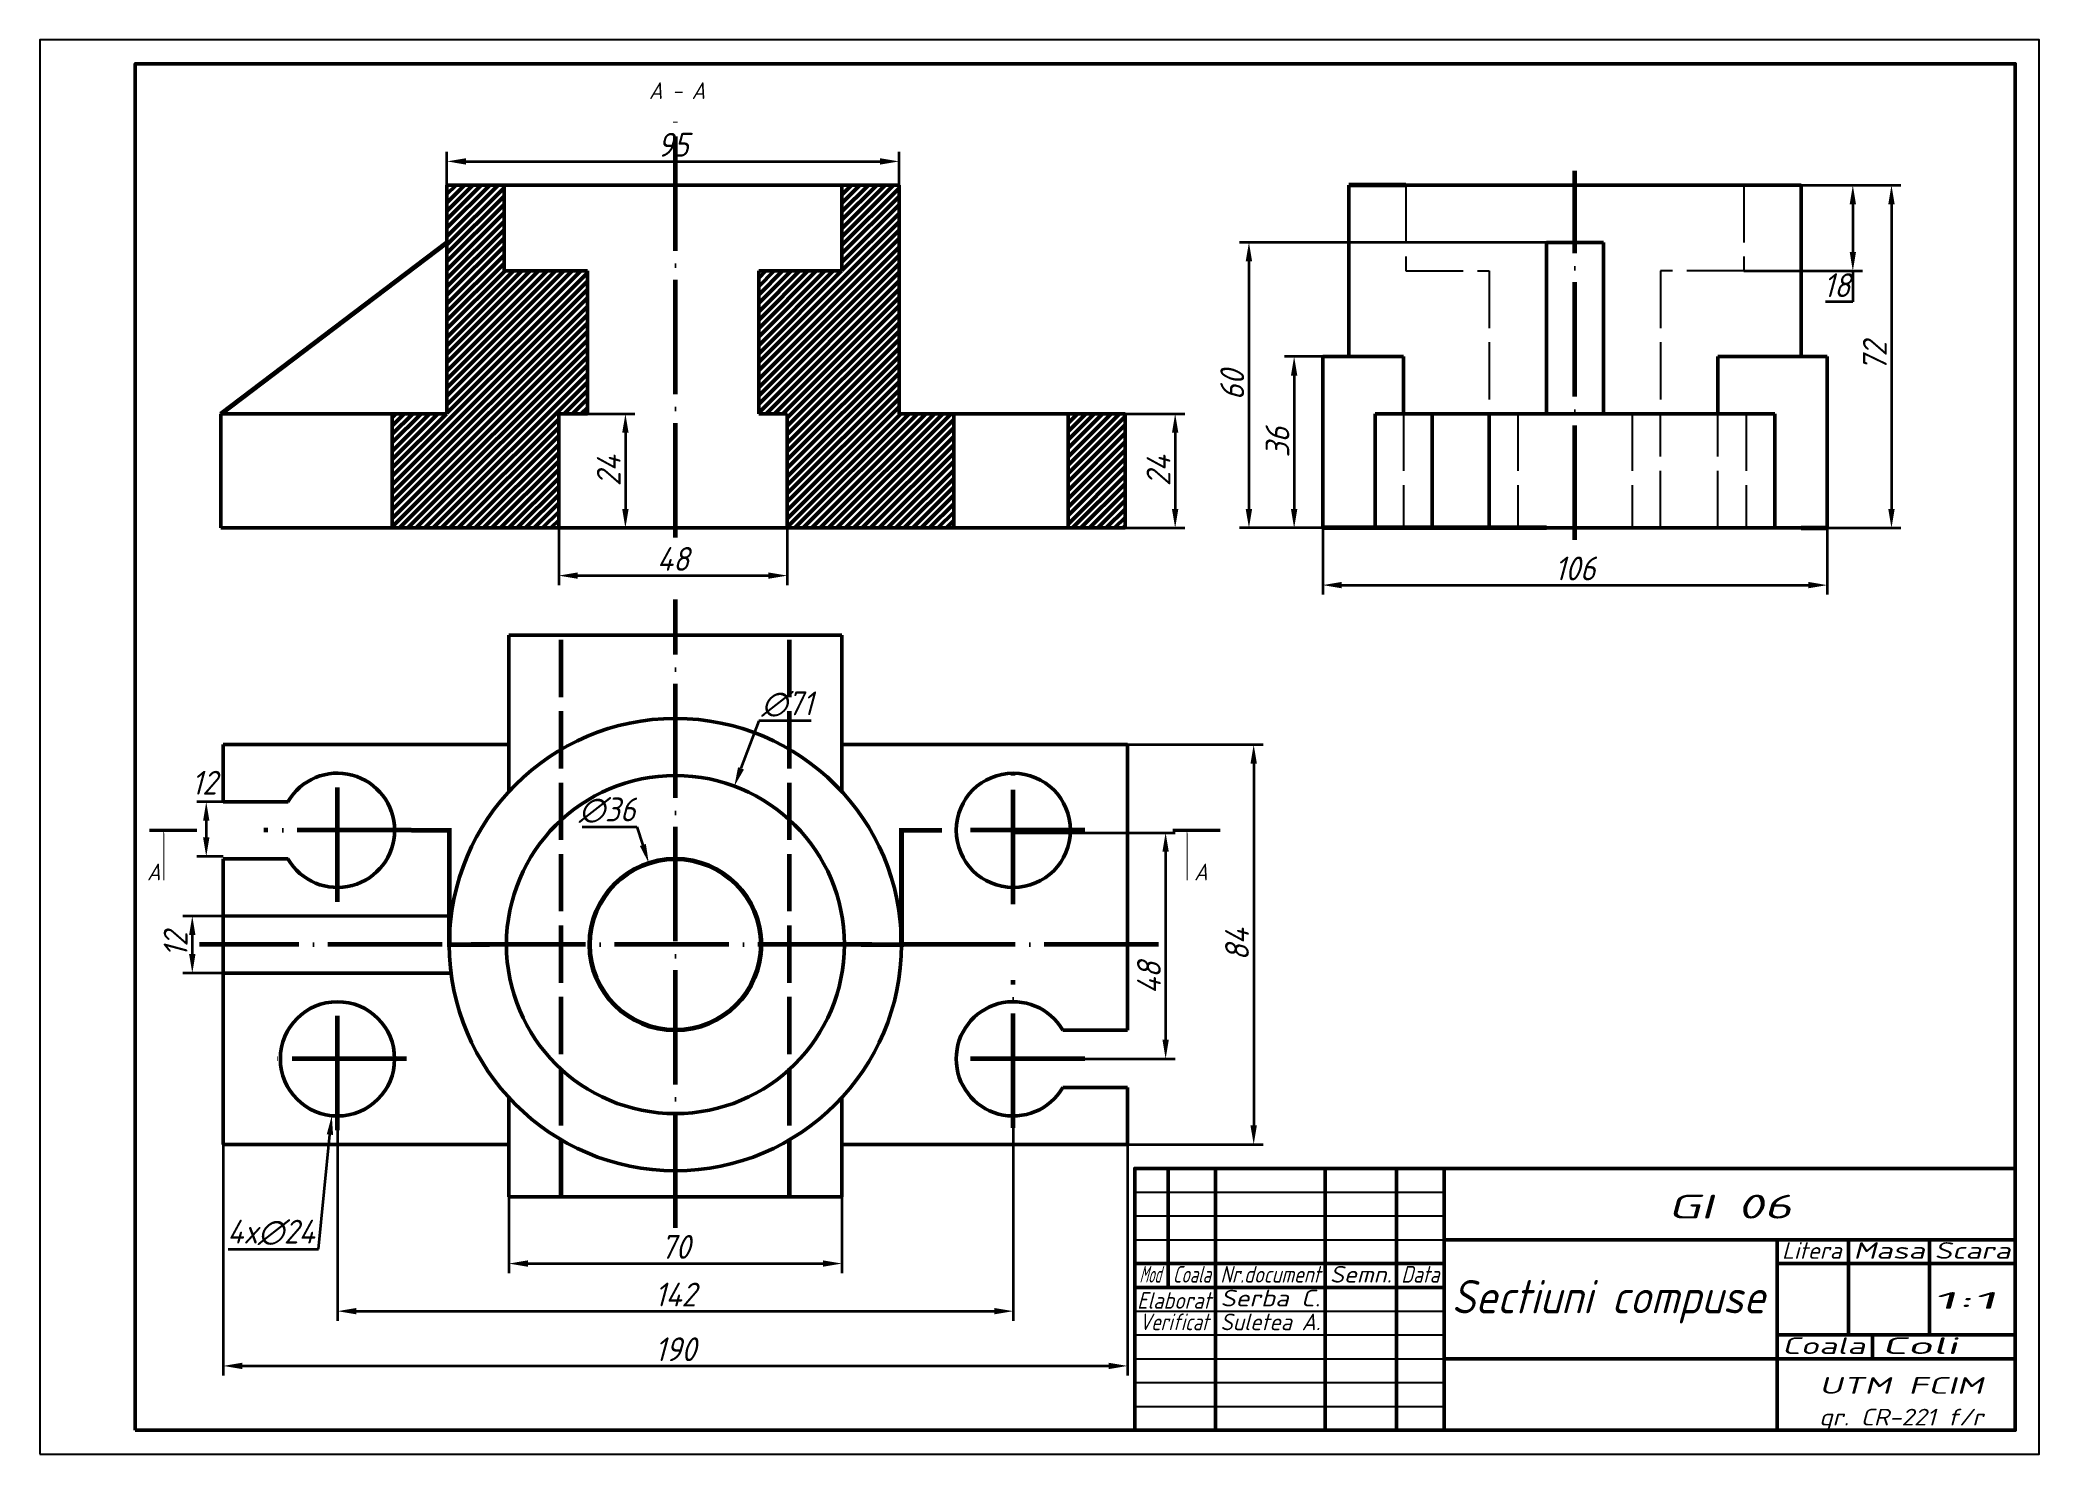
# Model space of a CAD drawing. Header units: inches. Extents: x -210 to 210, y 0 to 297.
import ezdxf
from ezdxf.enums import TextEntityAlignment as Align

# ---------------------------------------------------------------- set-up
doc = ezdxf.new("R2010")
doc.units = ezdxf.units.IN
doc.header["$MEASUREMENT"] = 0
doc.linetypes.add('ACAD_ISO02W100', pattern=[15, 12, -3])
doc.linetypes.add('ACAD_ISO04W100', pattern=[30, 24, -3, 0, -3])
doc.layers.get('0').update_dxf_attribs({"linetype": 'ACAD_ISO02W100', "lineweight": 200})
for name, color, linetype, lineweight in [('axa', 10, 'ACAD_ISO04W100', 25), ('contur', 7, 'Continuous', 50), ('cote', 100, 'Continuous', 50), ('inv', 52, 'ACAD_ISO02W100', 25), ('sub', 101, 'Continuous', 25), ('text3.5', 140, 'Continuous', 35), ('text5', 150, 'Continuous', 50), ('text7', 50, 'Continuous', 70)]:
    doc.layers.add(name, color=color, linetype=linetype, lineweight=lineweight)
doc.styles.get("Standard").update_dxf_attribs({"font": 'isocp.shx', "oblique": 15})
doc.dimstyles.get("Standard").update_dxf_attribs({"dimtxt": 5, "dimasz": 4, "dimexe": 2, "dimexo": 0, "dimgap": 1, "dimtad": 1, "dimtoh": 1, "dimdec": 0, "dimzin": 0, "dimtxsty": 'Standard', "dimcen": 0, "dimadec": 0, "dimazin": 0, "dimtfac": 1, "dimtdec": 0, "dimtofl": 0, "dimtmove": 0, "dimatfit": 3, "dimldrblk": 'DOTSMALL', "dimfxl": 1, "dimtolj": 1, "dimtzin": 0, "dimlwd": 35, "dimlwe": 35, "dimarcsym": 0})

# ---------------------------------------------------------------- blocks, each defined once
blk = doc.blocks.new('*D3')
at = {"layer": 'cote', "color": 0, "lineweight": 35, "transparency": 16777216}
for p, q in [((59.5, 194.5), (59.5, 180.5)), ((165.5, 194.5), (165.5, 180.5)), ((63.5, 182.5), (161.5, 182.5))]:
    blk.add_line(p, q, dxfattribs=at)
at = {"layer": 'cote', "color": 0, "transparency": 16777216}
for points in [[(63.5, 183.17), (63.5, 181.83), (59.5, 182.5)], [(161.5, 183.17), (161.5, 181.83), (165.5, 182.5)]]:
    blk.add_solid(points, dxfattribs=at)
at = {"layer": 'Defpoints', "color": 0, "transparency": 16777216}
for p in [(59.5, 194.5), (165.5, 194.5), (165.5, 182.5)]:
    blk.add_point(p, dxfattribs=at)
at = {"layer": 'cote', "color": 0, "transparency": 16777216, "insert": (112.5, 186), "char_height": 5, "attachment_point": 5}
blk.add_mtext('\\A1;106', dxfattribs=at)
blk = doc.blocks.new('_DotSmall')
at = {"color": 0, "linetype": 'ByBlock', "const_width": 0.5}
blk.add_lwpolyline([(-0.0625, 0, 1), (0.0625, 0, 1)], format="xyb", close=True, dxfattribs=at)
blk = doc.blocks.new('*D4')
at = {"layer": 'cote', "color": 0, "lineweight": 35, "transparency": 16777216}
for p, q in [((-124.5, 266.5), (-124.5, 273.5)), ((-29.5, 266.5), (-29.5, 273.5)), ((-120.5, 271.5), (-33.5, 271.5))]:
    blk.add_line(p, q, dxfattribs=at)
at = {"layer": 'cote', "color": 0, "lineweight": 60, "transparency": 16777216}
for points in [[(-120.5, 272.17), (-120.5, 270.83), (-124.5, 271.5)], [(-33.5, 272.17), (-33.5, 270.83), (-29.5, 271.5)]]:
    blk.add_solid(points, dxfattribs=at)
at = {"layer": 'Defpoints', "color": 0, "lineweight": 60, "transparency": 16777216}
for p in [(-29.5, 271.5), (-124.5, 266.5), (-29.5, 266.5)]:
    blk.add_point(p, dxfattribs=at)
at = {"layer": 'cote', "color": 0, "lineweight": 60, "transparency": 16777216, "insert": (-77, 275), "char_height": 5, "attachment_point": 5}
blk.add_mtext('\\A1;95', dxfattribs=at)
blk = doc.blocks.new('*D5')
at = {"layer": 'cote', "color": 0, "lineweight": 35, "transparency": 16777216}
for p, q in [((160, 266.5), (181, 266.5)), ((179, 262.5), (179, 198.5)), ((160, 194.5), (181, 194.5))]:
    blk.add_line(p, q, dxfattribs=at)
at = {"layer": 'cote', "color": 0, "lineweight": 60, "transparency": 16777216}
for points in [[(178.33, 262.5), (179.67, 262.5), (179, 266.5)], [(178.33, 198.5), (179.67, 198.5), (179, 194.5)]]:
    blk.add_solid(points, dxfattribs=at)
at = {"layer": 'Defpoints', "color": 0, "lineweight": 60, "transparency": 16777216}
for p in [(160, 266.5), (160, 194.5), (179, 194.5)]:
    blk.add_point(p, dxfattribs=at)
at = {"layer": 'cote', "color": 0, "lineweight": 60, "transparency": 16777216, "insert": (175.5, 230.5), "char_height": 5, "attachment_point": 5, "rotation": 90}
blk.add_mtext('\\A1;72', dxfattribs=at)
blk = doc.blocks.new('*D6')
at = {"layer": 'cote', "color": 0, "lineweight": 35, "transparency": 16777216}
for p, q in [((-59, 154), (-62.72, 144.02)), ((-48, 154), (-59, 154))]:
    blk.add_line(p, q, dxfattribs=at)
at = {"layer": 'cote', "color": 0, "lineweight": 60, "transparency": 16777216}
blk.add_solid([(-63.34, 144.25), (-62.09, 143.78), (-64.11, 140.27)], dxfattribs=at)
at = {"layer": 'Defpoints', "color": 0, "lineweight": 60, "transparency": 16777216}
for p in [(-64.11, 140.27), (-88.89, 73.73)]:
    blk.add_point(p, dxfattribs=at)
at = {"layer": 'cote', "color": 0, "lineweight": 60, "transparency": 16777216, "insert": (-53, 157.5), "char_height": 5, "attachment_point": 5}
blk.add_mtext('\\A1;∅71', dxfattribs=at)
blk = doc.blocks.new('*D7')
at = {"layer": 'cote', "color": 0, "lineweight": 35, "transparency": 16777216}
for p, q in [((-96.09, 131.72), (-84.57, 131.72)), ((-84.57, 131.72), (-83.33, 127.91))]:
    blk.add_line(p, q, dxfattribs=at)
at = {"layer": 'cote', "color": 0, "lineweight": 60, "transparency": 16777216}
blk.add_solid([(-82.7, 128.12), (-83.96, 127.71), (-82.09, 124.11)], dxfattribs=at)
at = {"layer": 'Defpoints', "color": 0, "lineweight": 60, "transparency": 16777216}
for p in [(-82.09, 124.11), (-70.91, 89.89)]:
    blk.add_point(p, dxfattribs=at)
at = {"layer": 'cote', "color": 0, "lineweight": 60, "transparency": 16777216, "insert": (-90.83, 135.22), "char_height": 5, "attachment_point": 5}
blk.add_mtext('\\A1;∅36', dxfattribs=at)
blk = doc.blocks.new('*D8')
at = {"layer": 'cote', "color": 0, "lineweight": 35, "transparency": 16777216}
for p, q in [((-151.48, 43.04), (-149.08, 67.08)), ((-170.48, 43.04), (-151.48, 43.04))]:
    blk.add_line(p, q, dxfattribs=at)
at = {"layer": 'cote', "color": 0, "lineweight": 60, "transparency": 16777216}
blk.add_solid([(-149.75, 67.14), (-148.42, 67.01), (-148.69, 71.06)], dxfattribs=at)
at = {"layer": 'Defpoints', "color": 0, "lineweight": 60, "transparency": 16777216}
for p in [(-146.31, 94.94), (-148.69, 71.06)]:
    blk.add_point(p, dxfattribs=at)
at = {"layer": 'cote', "color": 0, "lineweight": 60, "transparency": 16777216, "insert": (-161.48, 46.54), "char_height": 5, "attachment_point": 5}
blk.add_mtext('\\A1;4x∅24', dxfattribs=at)
blk = doc.blocks.new('*D9')
at = {"layer": 'cote', "color": 0, "lineweight": 35, "transparency": 16777216}
for p, q in [((-147.5, 83), (-147.5, 28)), ((-5.5, 83), (-5.5, 28)), ((-143.5, 30), (-9.5, 30))]:
    blk.add_line(p, q, dxfattribs=at)
at = {"layer": 'cote', "color": 0, "lineweight": 60, "transparency": 16777216}
for points in [[(-143.5, 30.67), (-143.5, 29.33), (-147.5, 30)], [(-9.5, 30.67), (-9.5, 29.33), (-5.5, 30)]]:
    blk.add_solid(points, dxfattribs=at)
at = {"layer": 'Defpoints', "color": 0, "lineweight": 60, "transparency": 16777216}
for p in [(-147.5, 83), (-5.5, 83), (-5.5, 30)]:
    blk.add_point(p, dxfattribs=at)
at = {"layer": 'cote', "color": 0, "lineweight": 60, "transparency": 16777216, "insert": (-76.5, 33.5), "char_height": 5, "attachment_point": 5}
blk.add_mtext('\\A1;142', dxfattribs=at)
blk = doc.blocks.new('*D10')
at = {"layer": 'cote', "color": 0, "lineweight": 35, "transparency": 16777216}
for p, q in [((-111.5, 54), (-111.5, 38)), ((-41.5, 54), (-41.5, 38)), ((-107.5, 40), (-45.5, 40))]:
    blk.add_line(p, q, dxfattribs=at)
at = {"layer": 'cote', "color": 0, "lineweight": 60, "transparency": 16777216}
for points in [[(-107.5, 40.67), (-107.5, 39.33), (-111.5, 40)], [(-45.5, 40.67), (-45.5, 39.33), (-41.5, 40)]]:
    blk.add_solid(points, dxfattribs=at)
at = {"layer": 'Defpoints', "color": 0, "lineweight": 60, "transparency": 16777216}
for p in [(-111.5, 54), (-41.5, 54), (-41.5, 40)]:
    blk.add_point(p, dxfattribs=at)
at = {"layer": 'cote', "color": 0, "lineweight": 60, "transparency": 16777216, "insert": (-76.5, 43.5), "char_height": 5, "attachment_point": 5}
blk.add_mtext('\\A1;70', dxfattribs=at)
blk = doc.blocks.new('*D11')
at = {"layer": 'cote', "color": 0, "lineweight": 35, "transparency": 16777216}
for p, q in [((-101, 194.5), (-101, 182.5)), ((-53, 194.5), (-53, 182.5)), ((-97, 184.5), (-57, 184.5))]:
    blk.add_line(p, q, dxfattribs=at)
at = {"layer": 'cote', "color": 0, "lineweight": 60, "transparency": 16777216}
for points in [[(-97, 185.17), (-97, 183.83), (-101, 184.5)], [(-57, 185.17), (-57, 183.83), (-53, 184.5)]]:
    blk.add_solid(points, dxfattribs=at)
at = {"layer": 'Defpoints', "color": 0, "lineweight": 60, "transparency": 16777216}
for p in [(-101, 194.5), (-53, 194.5), (-53, 184.5)]:
    blk.add_point(p, dxfattribs=at)
at = {"layer": 'cote', "color": 0, "lineweight": 60, "transparency": 16777216, "insert": (-77, 188), "char_height": 5, "attachment_point": 5}
blk.add_mtext('\\A1;48', dxfattribs=at)
blk = doc.blocks.new('*D12')
at = {"layer": 'cote', "color": 0, "lineweight": 35, "transparency": 16777216}
for p, q in [((-171.5, 65), (-171.5, 16.5)), ((18.5, 65), (18.5, 16.5)), ((-167.5, 18.5), (14.5, 18.5))]:
    blk.add_line(p, q, dxfattribs=at)
at = {"layer": 'cote', "color": 0, "lineweight": 60, "transparency": 16777216}
for points in [[(-167.5, 19.17), (-167.5, 17.83), (-171.5, 18.5)], [(14.5, 19.17), (14.5, 17.83), (18.5, 18.5)]]:
    blk.add_solid(points, dxfattribs=at)
at = {"layer": 'Defpoints', "color": 0, "lineweight": 60, "transparency": 16777216}
for p in [(-171.5, 65), (18.5, 65), (18.5, 18.5)]:
    blk.add_point(p, dxfattribs=at)
at = {"layer": 'cote', "color": 0, "lineweight": 60, "transparency": 16777216, "insert": (-76.5, 22), "char_height": 5, "attachment_point": 5}
blk.add_mtext('\\A1;190', dxfattribs=at)
blk = doc.blocks.new('*D13')
at = {"layer": 'cote', "color": 0, "lineweight": 35, "transparency": 16777216}
for p, q in [((-95, 218.5), (-85, 218.5)), ((-87, 214.5), (-87, 198.5)), ((-95, 194.5), (-85, 194.5))]:
    blk.add_line(p, q, dxfattribs=at)
at = {"layer": 'cote', "color": 0, "lineweight": 60, "transparency": 16777216}
for points in [[(-87.67, 214.5), (-86.33, 214.5), (-87, 218.5)], [(-87.67, 198.5), (-86.33, 198.5), (-87, 194.5)]]:
    blk.add_solid(points, dxfattribs=at)
at = {"layer": 'Defpoints', "color": 0, "lineweight": 60, "transparency": 16777216}
for p in [(-95, 218.5), (-95, 194.5), (-87, 194.5)]:
    blk.add_point(p, dxfattribs=at)
at = {"layer": 'cote', "color": 0, "lineweight": 60, "transparency": 16777216, "insert": (-90.5, 206.5), "char_height": 5, "attachment_point": 5, "rotation": 90}
blk.add_mtext('\\A1;24', dxfattribs=at)
blk = doc.blocks.new('*D14')
at = {"layer": 'cote', "color": 0, "lineweight": 35, "transparency": 16777216}
for p, q in [((18, 218.5), (30.5, 218.5)), ((28.5, 214.5), (28.5, 198.5)), ((18, 194.5), (30.5, 194.5))]:
    blk.add_line(p, q, dxfattribs=at)
at = {"layer": 'cote', "color": 0, "lineweight": 60, "transparency": 16777216}
for points in [[(27.83, 214.5), (29.17, 214.5), (28.5, 218.5)], [(27.83, 198.5), (29.17, 198.5), (28.5, 194.5)]]:
    blk.add_solid(points, dxfattribs=at)
at = {"layer": 'Defpoints', "color": 0, "lineweight": 60, "transparency": 16777216}
for p in [(18, 218.5), (18, 194.5), (28.5, 194.5)]:
    blk.add_point(p, dxfattribs=at)
at = {"layer": 'cote', "color": 0, "lineweight": 60, "transparency": 16777216, "insert": (25, 206.5), "char_height": 5, "attachment_point": 5, "rotation": 90}
blk.add_mtext('\\A1;24', dxfattribs=at)
blk = doc.blocks.new('*D15')
at = {"layer": 'cote', "color": 0, "lineweight": 35, "transparency": 16777216}
for p, q in [((59.5, 230.5), (51.5, 230.5)), ((53.5, 226.5), (53.5, 198.5)), ((59.5, 194.5), (51.5, 194.5))]:
    blk.add_line(p, q, dxfattribs=at)
at = {"layer": 'cote', "color": 0, "lineweight": 60, "transparency": 16777216}
for points in [[(52.83, 226.5), (54.17, 226.5), (53.5, 230.5)], [(52.83, 198.5), (54.17, 198.5), (53.5, 194.5)]]:
    blk.add_solid(points, dxfattribs=at)
at = {"layer": 'Defpoints', "color": 0, "lineweight": 60, "transparency": 16777216}
for p in [(59.5, 230.5), (53.5, 194.5), (59.5, 194.5)]:
    blk.add_point(p, dxfattribs=at)
at = {"layer": 'cote', "color": 0, "lineweight": 60, "transparency": 16777216, "insert": (50, 212.5), "char_height": 5, "attachment_point": 5, "rotation": 90}
blk.add_mtext('\\A1;36', dxfattribs=at)
blk = doc.blocks.new('*D17')
at = {"layer": 'cote', "color": 0, "lineweight": 35, "transparency": 16777216}
for p, q in [((106.5, 254.5), (42, 254.5)), ((44, 250.5), (44, 198.5)), ((106.5, 194.5), (42, 194.5))]:
    blk.add_line(p, q, dxfattribs=at)
at = {"layer": 'cote', "color": 0, "lineweight": 60, "transparency": 16777216}
for points in [[(43.33, 250.5), (44.67, 250.5), (44, 254.5)], [(43.33, 198.5), (44.67, 198.5), (44, 194.5)]]:
    blk.add_solid(points, dxfattribs=at)
at = {"layer": 'Defpoints', "color": 0, "lineweight": 60, "transparency": 16777216}
for p in [(106.5, 254.5), (44, 194.5), (106.5, 194.5)]:
    blk.add_point(p, dxfattribs=at)
at = {"layer": 'cote', "color": 0, "lineweight": 60, "transparency": 16777216, "insert": (40.5, 224.5), "char_height": 5, "attachment_point": 5, "rotation": 90}
blk.add_mtext('\\A1;60', dxfattribs=at)
blk = doc.blocks.new('*D18')
at = {"layer": 'cote', "color": 0, "lineweight": 35, "transparency": 16777216}
for p, q in [((18.5, 149), (47, 149)), ((45, 145), (45, 69)), ((18.5, 65), (47, 65))]:
    blk.add_line(p, q, dxfattribs=at)
at = {"layer": 'cote', "color": 0, "lineweight": 60, "transparency": 16777216}
for points in [[(44.33, 145), (45.67, 145), (45, 149)], [(44.33, 69), (45.67, 69), (45, 65)]]:
    blk.add_solid(points, dxfattribs=at)
at = {"layer": 'Defpoints', "color": 0, "lineweight": 60, "transparency": 16777216}
for p in [(18.5, 149), (18.5, 65), (45, 65)]:
    blk.add_point(p, dxfattribs=at)
at = {"layer": 'cote', "color": 0, "lineweight": 60, "transparency": 16777216, "insert": (41.5, 107), "char_height": 5, "attachment_point": 5, "rotation": 90}
blk.add_mtext('\\A1;84', dxfattribs=at)
blk = doc.blocks.new('*D19')
at = {"layer": 'cote', "color": 0, "lineweight": 35, "transparency": 16777216}
for p, q in [((-5.5, 130.5), (28.5, 130.5)), ((26.5, 126.5), (26.5, 87)), ((-5.5, 83), (28.5, 83))]:
    blk.add_line(p, q, dxfattribs=at)
at = {"layer": 'cote', "color": 0, "lineweight": 60, "transparency": 16777216}
for points in [[(25.83, 126.5), (27.17, 126.5), (26.5, 130.5)], [(25.83, 87), (27.17, 87), (26.5, 83)]]:
    blk.add_solid(points, dxfattribs=at)
at = {"layer": 'Defpoints', "color": 0, "lineweight": 60, "transparency": 16777216}
for p in [(-5.5, 130.5), (-5.5, 83), (26.5, 83)]:
    blk.add_point(p, dxfattribs=at)
at = {"layer": 'cote', "color": 0, "lineweight": 60, "transparency": 16777216, "insert": (23, 100), "char_height": 5, "attachment_point": 5, "rotation": 90}
blk.add_mtext('\\A1;48', dxfattribs=at)
blk = doc.blocks.new('*D21')
at = {"layer": 'cote', "color": 0, "lineweight": 35, "transparency": 16777216}
for p, q in [((-171.5, 113), (-180, 113)), ((-178, 109), (-178, 105)), ((-171.5, 101), (-180, 101))]:
    blk.add_line(p, q, dxfattribs=at)
at = {"layer": 'cote', "color": 0, "lineweight": 60, "transparency": 16777216}
for points in [[(-178.67, 109), (-177.33, 109), (-178, 113)], [(-178.67, 105), (-177.33, 105), (-178, 101)]]:
    blk.add_solid(points, dxfattribs=at)
at = {"layer": 'Defpoints', "color": 0, "lineweight": 60, "transparency": 16777216}
for p in [(-171.5, 113), (-178, 101), (-171.5, 101)]:
    blk.add_point(p, dxfattribs=at)
at = {"layer": 'cote', "color": 0, "lineweight": 60, "transparency": 16777216, "insert": (-181.5, 107), "char_height": 5, "attachment_point": 5, "rotation": 90}
blk.add_mtext('\\A1;12', dxfattribs=at)
blk = doc.blocks.new('*D26')
at = {"layer": 'cote', "color": 0, "lineweight": 35, "transparency": 16777216}
for p, q in [((-171.5, 137), (-177.07, 137)), ((-175.07, 133), (-175.07, 129.5)), ((-171.5, 125.5), (-177.07, 125.5))]:
    blk.add_line(p, q, dxfattribs=at)
at = {"layer": 'cote', "color": 0, "lineweight": 60, "transparency": 16777216}
for points in [[(-175.73, 133), (-174.4, 133), (-175.07, 137)], [(-175.73, 129.5), (-174.4, 129.5), (-175.07, 125.5)]]:
    blk.add_solid(points, dxfattribs=at)
at = {"layer": 'Defpoints', "color": 0, "lineweight": 60, "transparency": 16777216}
for p in [(-171.5, 137), (-175.07, 125.5), (-171.5, 125.5)]:
    blk.add_point(p, dxfattribs=at)
at = {"layer": 'cote', "color": 0, "lineweight": 60, "transparency": 16777216, "insert": (-175.5, 141), "char_height": 5, "attachment_point": 5}
blk.add_mtext('\\A1;12', dxfattribs=at)
blk = doc.blocks.new('*D27')
at = {"layer": 'cote', "color": 0, "lineweight": 35, "transparency": 16777216}
for p, q in [((148, 266.5), (172.88, 266.5)), ((170.88, 262.5), (170.88, 252.5)), ((148, 248.5), (172.88, 248.5)), ((170.88, 248.5), (170.88, 242)), ((170.88, 242), (165.12, 242))]:
    blk.add_line(p, q, dxfattribs=at)
at = {"layer": 'cote', "color": 0, "lineweight": 60, "transparency": 16777216}
for points in [[(170.22, 262.5), (171.55, 262.5), (170.88, 266.5)], [(170.22, 252.5), (171.55, 252.5), (170.88, 248.5)]]:
    blk.add_solid(points, dxfattribs=at)
at = {"layer": 'Defpoints', "color": 0, "lineweight": 60, "transparency": 16777216}
for p in [(148, 266.5), (148, 248.5), (170.88, 248.5)]:
    blk.add_point(p, dxfattribs=at)
at = {"layer": 'cote', "color": 0, "lineweight": 60, "transparency": 16777216, "insert": (167.5, 245.5), "char_height": 5, "attachment_point": 5}
blk.add_mtext('\\A1;18', dxfattribs=at)

msp = doc.modelspace()

# ---------------------------------------------------------------- hatches: boundary and pattern name
at = {"layer": 'contur', "transparency": 33554661}
h = msp.add_hatch(dxfattribs=at)
h.set_pattern_fill('ANSI31', color=256, scale=10)
h.set_pattern_definition([(45, (-202, 54.5), (-0.8838835, 0.8838835), [])])
h.paths.add_polyline_path([(-95, 248.5), (-112.5, 248.5), (-112.5, 266.5), (-124.5, 266.5), (-124.5, 230.5), (-95, 230.5)])
h.paths.add_polyline_path([(-101, 218.5), (-95, 218.5), (-95, 230.5), (-124.5, 230.5), (-124.5, 218.5), (-136, 218.5), (-136, 194.5), (-101, 194.5)])
h.paths.add_polyline_path([(-29.5, 266.5), (-41.5, 266.5), (-41.5, 248.5), (-59, 248.5), (-59, 230.5), (-29.5, 230.5)])
h.paths.add_polyline_path([(-18, 218.5), (-29.5, 218.5), (-29.5, 230.5), (-59, 230.5), (-59, 218.5), (-53, 218.5), (-53, 194.5), (-42, 194.5), (-18, 194.5)])
h.paths.add_polyline_path([(18, 218.5), (6, 218.5), (6, 194.5), (18, 194.5)])

# ---------------------------------------------------------------- linework, layer by layer
at = {"lineweight": 60, "const_width": 1}
for points in [[(-132, 131), (-124, 131), (-124, 107), (-115.5, 107)], [(-37.5, 107), (-29, 107), (-29, 131), (-20.5, 131)]]:
    msp.add_lwpolyline(points, dxfattribs=at)
at = {"layer": 'axa', "lineweight": 60}
for p, q in [((-76.5, 192.5), (-76.5, 281)), ((112.5, 192), (112.5, 269.5)), ((-76.5, 47.5), (-76.5, 179.5)), ((-147.5, 116), (-147.5, 146)), ((-5.5, 115.5), (-5.5, 145.5)), ((-132, 131), (-163, 131)), ((9.5, 131), (-20.5, 131)), ((25, 107), (-176.5, 107)), ((-147.5, 68), (-147.5, 98)), ((-5.5, 68.5), (-5.5, 99.5)), ((-133, 83), (-163, 83)), ((9.5, 83), (-20.5, 83))]:
    msp.add_line(p, q, dxfattribs=at)
at = {"layer": 'contur'}
for p, q in [((20, 292), (205, 292)), ((-77, 266.5), (-124.5, 266.5)), ((-124.5, 266.5), (-124.5, 218.5)), ((-77, 266.5), (-112.5, 266.5)), ((-112.5, 266.5), (-112.5, 248.5)), ((-77, 266.5), (-29.5, 266.5)), ((-77, 266.5), (-41.5, 266.5)), ((-41.5, 266.5), (-41.5, 248.5)), ((-29.5, 266.5), (-29.5, 218.5)), ((65, 254.5), (65, 266.5)), ((160, 266.5), (65, 266.5)), ((112.5, 266.5), (77, 266.5)), ((112.5, 266.5), (148, 266.5)), ((160, 254.5), (160, 266.5)), ((65, 254.5), (65, 230.5)), ((106.5, 218.5), (106.5, 254.5)), ((106.5, 254.5), (118.5, 254.5)), ((118.5, 218.5), (118.5, 254.5)), ((160, 254.5), (160, 230.5)), ((-112.5, 248.5), (-95, 248.5)), ((-95, 248.5), (-95, 218.5)), ((-41.5, 248.5), (-59, 248.5)), ((-59, 248.5), (-59, 218.5)), ((59.5, 194.5), (59.5, 230.5)), ((59.5, 230.5), (76.5, 230.5)), ((76.5, 230.5), (59.5, 230.5)), ((76.5, 218.5), (76.5, 230.5)), ((142.5, 230.5), (165.5, 230.5)), ((142.5, 218.5), (142.5, 230.5)), ((165.5, 194.5), (165.5, 230.5)), ((-136, 218.5), (-172, 218.5)), ((-172, 218.5), (-172, 194.5)), ((-136, 194.5), (-136, 218.5)), ((-136, 218.5), (-124.5, 218.5)), ((-101, 218.5), (-101, 194.5)), ((-95, 218.5), (-101, 218.5)), ((-59, 218.5), (-53, 218.5)), ((-53, 218.5), (-53, 194.5)), ((-18, 218.5), (-29.5, 218.5)), ((-18, 194.5), (-18, 218.5)), ((-18, 218.5), (18, 218.5)), ((6, 194.5), (6, 218.5)), ((18, 218.5), (18, 194.5)), ((70.5, 194.5), (70.5, 218.5)), ((70.5, 218.5), (106.5, 218.5)), ((82.5, 218.5), (76.5, 218.5)), ((82.5, 194.5), (82.5, 218.5)), ((94.5, 194.5), (94.5, 218.5)), ((94.5, 218.5), (100.5, 218.5)), ((106.5, 218.5), (118.5, 218.5)), ((154.5, 218.5), (118.5, 218.5)), ((130.5, 218.5), (124.5, 218.5)), ((142.5, 218.5), (148.5, 218.5)), ((154.5, 194.5), (154.5, 218.5)), ((-77, 194.5), (-172, 194.5)), ((-172, 194.5), (-148, 194.5)), ((-148, 194.5), (-160, 194.5)), ((-148, 194.5), (-136, 194.5)), ((-148, 194.5), (-136, 194.5)), ((-101, 194.5), (-112, 194.5)), ((18, 194.5), (-77, 194.5)), ((-53, 194.5), (-42, 194.5)), ((18, 194.5), (-18, 194.5)), ((-6, 194.5), (6, 194.5)), ((70.5, 194.5), (59.5, 194.5)), ((112.5, 194.5), (70.5, 194.5)), ((83.5, 194.5), (71.5, 194.5)), ((77.5, 194.5), (89.5, 194.5)), ((88.5, 194.5), (82.5, 194.5)), ((83.5, 194.5), (95.5, 194.5)), ((83.5, 194.5), (131.5, 194.5)), ((112.5, 194.5), (88.5, 194.5)), ((88.5, 194.5), (94.5, 194.5)), ((112.5, 194.5), (106.5, 194.5)), ((112.5, 194.5), (153.5, 194.5)), ((112.5, 194.5), (154.5, 194.5)), ((112.5, 194.5), (136.5, 194.5)), ((131.5, 194.5), (119.5, 194.5)), ((136.5, 194.5), (130.5, 194.5)), ((136.5, 194.5), (142.5, 194.5)), ((154.5, 194.5), (165.5, 194.5)), ((-76.5, 172), (-111.5, 172)), ((-111.5, 172), (-111.5, 139.11)), ((-76.5, 172), (-41.5, 172)), ((-41.5, 172), (-41.5, 139.11)), ((-171.5, 149), (-111.5, 149)), ((-171.5, 149), (-171.5, 137)), ((-171.5, 149), (-171.5, 137)), ((18.5, 149), (-41.5, 149)), ((18.5, 149), (18.5, 89)), ((-171.5, 137), (-157.89, 137)), ((-171.5, 125), (-157.89, 125)), ((-171.5, 125), (-171.5, 65)), ((-171.5, 113), (-123.62, 113.02)), ((-171.5, 107), (-171.5, 113)), ((-171.5, 107), (-171.5, 101)), ((-171.5, 101), (-123.62, 100.98)), ((18.5, 89), (4.89, 89)), ((18.5, 77), (4.89, 77)), ((18.5, 65), (18.5, 77)), ((18.5, 77), (18.5, 65)), ((-111.5, 74.89), (-111.5, 54)), ((-41.5, 74.89), (-41.5, 54)), ((-171.5, 65), (-111.5, 65)), ((18.5, 65), (-41.5, 65)), ((27, 60), (27, 35)), ((37, 60), (37, 5)), ((60, 60), (60, 5)), ((75, 60), (75, 5)), ((85, 60), (85, 5)), ((85, 60), (85, 45)), ((-41.5, 54), (-111.5, 54)), ((85, 45), (205, 45)), ((155, 45), (155, 5)), ((170, 40), (170, 45)), ((187, 40), (187, 45)), ((20, 40), (85, 40)), ((205, 40), (155, 40)), ((170, 40), (170, 25)), ((187, 40), (187, 25)), ((20, 35), (85, 35)), ((205, 25), (155, 25)), ((155, 25), (175, 25)), ((175, 25), (205, 25)), ((175, 25), (175, 20)), ((155, 20), (85, 20)), ((205, 20), (155, 20))]:
    msp.add_line(p, q, dxfattribs=at)
at = {"layer": 'contur', "lineweight": 60}
for p, q in [((77, 266.5), (65, 266.5)), ((-172, 218.5), (-124.5, 254.5)), ((106.5, 194.5), (59.5, 194.5)), ((160, 194.5), (165.5, 194.5))]:
    msp.add_line(p, q, dxfattribs=at)
at = {"layer": 'contur'}
for points in [[(-190, 5), (205, 5), (205, 292), (-190, 292)], [(20, 5), (205, 5), (205, 60), (20, 60)]]:
    msp.add_lwpolyline(points, close=True, dxfattribs=at)
at = {"layer": 'contur', "lineweight": 60}
for points in [[(-177, 131, 0.75, 0.75, 0), (-187, 131, 0.75, 0.75, 0), (-184, 131, 0, 1.5, 0), (-184, 126, 0.2, 0.2, 0), (-184, 120.5, 0.2, 0.2, 0)], [(38, 131, 0.75, 0.75, 0), (28, 131, 0.75, 0.75, 0), (31, 131, 0, 1.5, 0), (31, 126, 0.2, 0.2, 0), (31, 120.5, 0.2, 0.2, 0)]]:
    msp.add_lwpolyline(points, format="xyseb", dxfattribs=at)
at = {"layer": 'contur'}
for centre, radius in [((-76.5, 107), 47.5), ((-5.5, 131), 12), ((-76.5, 107), 35.5), ((-147.5, 83), 12)]:
    msp.add_circle(centre, radius, dxfattribs=at)
at = {"layer": 'contur', "lineweight": 60}
msp.add_circle((-76.5, 107), 18, dxfattribs=at)
at = {"layer": 'contur'}
for centre, start, end in [((-147.5, 131), 210, 150), ((-5.5, 83), 30, 330)]:
    msp.add_arc(centre, 12, start, end, dxfattribs=at)
at = {"layer": 'cote'}
msp.add_line((165.5, 194.5), (59.5, 194.5), dxfattribs=at)
at = {"layer": 'inv'}
for p, q in [((77, 266.5), (77, 248.5)), ((148, 266.5), (148, 248.5)), ((77, 248.5), (94.5, 248.5)), ((94.5, 248.5), (94.5, 218.5)), ((148, 248.5), (130.5, 248.5)), ((130.5, 248.5), (130.5, 218.5)), ((76.5, 218.5), (76.5, 194.5)), ((100.5, 218.5), (100.5, 194.5)), ((124.5, 218.5), (124.5, 194.5)), ((130.5, 194.5), (130.5, 218.5)), ((142.5, 194.5), (142.5, 218.5)), ((148.5, 218.5), (148.5, 194.5))]:
    msp.add_line(p, q, dxfattribs=at)
at = {"layer": 'inv', "lineweight": 60}
for p, q in [((-100.5, 54), (-100.5, 172)), ((-52.5, 54), (-52.5, 172))]:
    msp.add_line(p, q, dxfattribs=at)
at = {"layer": 'sub'}
for p, q in [((20, 55), (85, 55)), ((20, 50), (85, 50)), ((20, 45), (85, 45)), ((20, 30), (85, 30)), ((20, 25), (85, 25)), ((20, 20), (85, 20)), ((20, 15), (85, 15)), ((20, 10), (85, 10))]:
    msp.add_line(p, q, dxfattribs=at)
msp.add_lwpolyline([(-210, 0), (210, 0), (210, 297), (-210, 297)], close=True, dxfattribs=at)

# ---------------------------------------------------------------- texts
at = {"lineweight": 60, "insert": (-82.05, 288.11), "char_height": 3.5, "attachment_point": 1}
msp.add_mtext_dynamic_manual_height_columns('A - A', width=20.5, gutter_width=17.5, heights=[0], dxfattribs=at)
at = {"layer": 'contur', "lineweight": 60, "char_height": 3.5, "attachment_point": 1}
for insert in [(-187.5, 124), (32.5, 124)]:
    msp.add_mtext_dynamic_manual_height_columns('A', width=6.5, gutter_width=17.5, heights=[0], dxfattribs=dict(at, insert=insert))
at = {"layer": 'text3.5', "oblique": 15}
for s, width, p, p2 in [('Litera', 1.024435, (156, 41), (168.5, 41)), ('Masa', 1.483591, (171, 41), (186, 41)), ('Scara', 1.39108, (188, 41), (204, 41)), ('Mod', 0.598007, (21, 36), (25.5, 36)), ('Coala', 0.740614, (28, 36), (36, 36)), ('Nr.document', 0.839161, (38, 36), (59, 36)), ('Semn.', 1.142857, (61, 36), (74, 36)), ('Data', 0.850896, (76, 36), (84, 36)), ('Elaborat', 0.894661, (20.5, 30.5), (36, 30.5)), ('Serba C.', 1.263158, (38, 31), (59, 31)), ('1:1', 3.354037, (187.81, 30.5), (201.31, 30.5)), ('Verificat', 0.804438, (21, 26), (35.5, 26)), ('Suletea A.', 0.991736, (38, 26), (59, 26)), ('Coala', 1.620092, (156, 21), (173.5, 21)), ('Coli', 2.344322, (177, 21), (193, 21)), ('UTM FCIM', 1.842457, (163.79, 12.65), (198.29, 12.65)), ('gr. CR-221 f/r', 1.194805, (163.79, 6), (198.29, 6))]:
    msp.add_text(s, height=3.5, dxfattribs=dict(at, width=width)).set_placement(p, p2, align=Align.FIT)
at = {"layer": 'text5', "oblique": 15, "width": 1.857404}
msp.add_text('GI 06', height=5, dxfattribs=at).set_placement((132.06, 49.46), (158.06, 49.46), align=Align.FIT)
at = {"layer": 'text7', "oblique": 15}
msp.add_text('Sectiuni compuse', height=7, dxfattribs=at).set_placement((119.5, 32), align=Align.MIDDLE)

# ---------------------------------------------------------------- dimensions: what is measured, and where the dimension line sits
at = {"layer": 'cote', "lineweight": 60}
for base, p1, p2, picture, middle in [((-29.5, 271.5), (-124.5, 266.5), (-29.5, 266.5), '*D4', (-77, 275)), ((-53, 184.5), (-101, 194.5), (-53, 194.5), '*D11', (-77, 188)), ((18.5, 18.5), (-171.5, 65), (18.5, 65), '*D12', (-76.5, 22)), ((-41.5, 40), (-111.5, 54), (-41.5, 54), '*D10', (-76.5, 43.5))]:
    dim = msp.add_linear_dim(base=base, p1=p1, p2=p2, dimstyle='Standard', dxfattribs=at)
    dim.commit()
    dim.dimension.update_dxf_attribs({"geometry": picture, "text_midpoint": middle})
for base, p1, p2, picture, middle in [((170.88, 248.5), (148, 266.5), (148, 248.5), '*D27', (167.5, 242)), ((179, 194.5), (160, 266.5), (160, 194.5), '*D5', (179, 230.5)), ((26.5, 83), (-5.5, 130.5), (-5.5, 83), '*D19', (26.5, 100))]:
    dim = msp.add_linear_dim(base=base, p1=p1, p2=p2, angle=90, dimstyle='Standard', dxfattribs=at)
    dim.commit()
    dim.dimension.update_dxf_attribs({"geometry": picture, "text_midpoint": middle, "dimtype": 160})
for base, p1, p2, picture, middle in [((44, 194.5), (106.5, 254.5), (106.5, 194.5), '*D17', (40.5, 224.5)), ((53.5, 194.5), (59.5, 230.5), (59.5, 194.5), '*D15', (50, 212.5)), ((28.5, 194.5), (18, 218.5), (18, 194.5), '*D14', (25, 206.5)), ((45, 65), (18.5, 149), (18.5, 65), '*D18', (41.5, 107)), ((-178, 101), (-171.5, 113), (-171.5, 101), '*D21', (-181.5, 107))]:
    dim = msp.add_linear_dim(base=base, p1=p1, p2=p2, angle=90, dimstyle='Standard', dxfattribs=at)
    dim.commit()
    dim.dimension.update_dxf_attribs({"geometry": picture, "text_midpoint": middle})
dim = msp.add_aligned_dim(p1=(-95, 218.5), p2=(-95, 194.5), distance=8, dimstyle='Standard', dxfattribs=at)
dim.commit()
dim.dimension.update_dxf_attribs({"geometry": '*D13', "text_midpoint": (-90.5, 206.5)})
at = {"layer": 'cote'}
dim = msp.add_linear_dim(base=(165.5, 182.5), p1=(59.5, 194.5), p2=(165.5, 194.5), dimstyle='Standard', dxfattribs=at)
dim.commit()
dim.dimension.update_dxf_attribs({"geometry": '*D3', "text_midpoint": (112.5, 186)})
at = {"layer": 'cote', "lineweight": 60}
dim = msp.add_diameter_dim_2p(p1=(-88.89, 73.73), p2=(-64.11, 140.27), dimstyle='Standard', dxfattribs=at)
dim.commit()
dim.dimension.update_dxf_attribs({"geometry": '*D6', "text_midpoint": (-53, 154), "dimtype": 163})
dim = msp.add_linear_dim(base=(-175.06569284, 125.5), p1=(-171.5, 137), p2=(-171.5, 125.5), angle=90, dimstyle='Standard', override={"dimtmove": 2}, dxfattribs=at)
dim.commit()
dim.dimension.update_dxf_attribs({"geometry": '*D26', "text_midpoint": (-175.5, 141), "dimtype": 160})
dim = msp.add_diameter_dim_2p(p1=(-70.91, 89.89), p2=(-82.09, 124.11), dimstyle='Standard', dxfattribs=at)
dim.commit()
dim.dimension.update_dxf_attribs({"geometry": '*D7', "text_midpoint": (-90.83, 131.72)})
dim = msp.add_diameter_dim_2p(p1=(-146.31, 94.94), p2=(-148.69, 71.06), text='4x<>', dimstyle='Standard', dxfattribs=at)
dim.commit()
dim.dimension.update_dxf_attribs({"geometry": '*D8', "text_midpoint": (-161.48, 43.04), "dimtype": 163})
dim = msp.add_linear_dim(base=(-5.5, 30), p1=(-147.5, 83), p2=(-5.5, 83), dimstyle='Standard', dxfattribs=at)
dim.commit()
dim.dimension.update_dxf_attribs({"geometry": '*D9', "text_midpoint": (-76.5, 30), "dimtype": 160})

doc.saveas('drawing.dxf')
